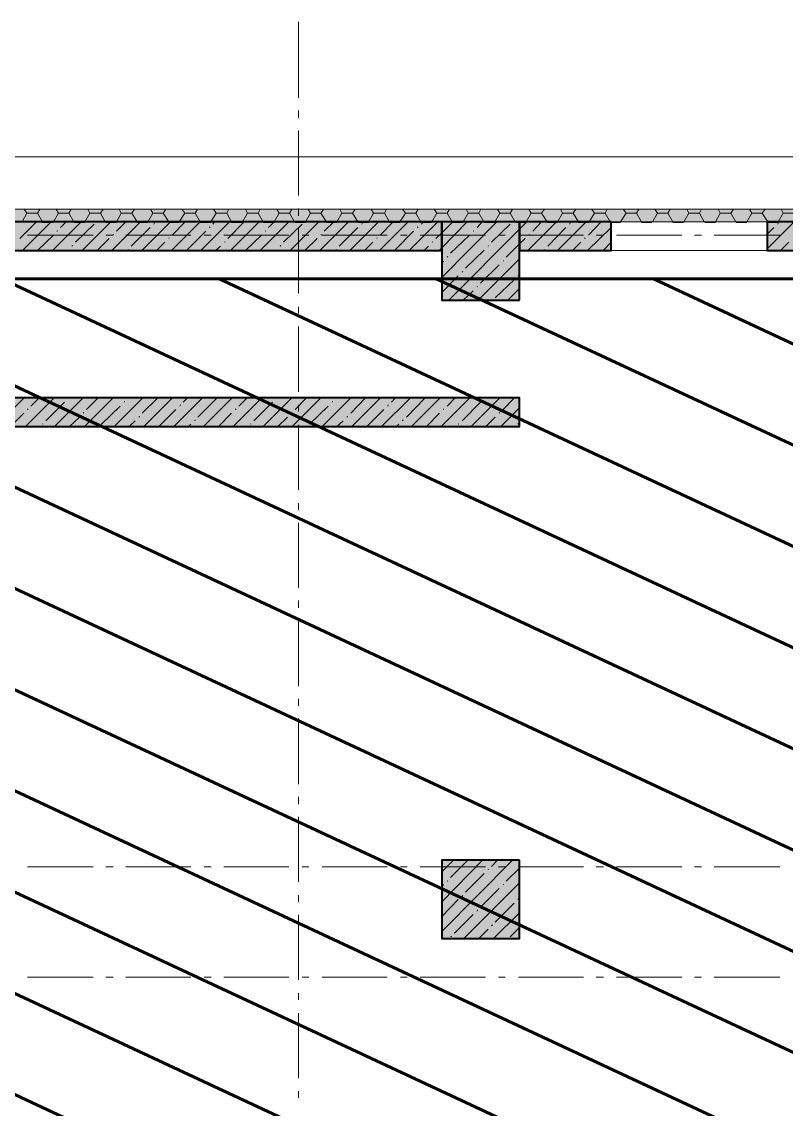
# Model space of a CAD drawing. Header units: millimetres. Extents: x -164500 to 426394, y -23753 to 102118.
# Drawn here: x -150327 to -144455, y 20866 to 29222 of the extents above; entities that cross this region are included whole.
import ezdxf

# ---------------------------------------------------------------- set-up
doc = ezdxf.new("R2010")
doc.units = ezdxf.units.MM
doc.layers.add('0) шлифовка', color=5, linetype='Continuous', lineweight=60)
doc.layers.add('PDF _Геометрия', color=7, linetype='Continuous', true_color=0x1f1f1f)
doc.layers.add('PDF _Сплошная заливка', color=7, linetype='Continuous', true_color=0xffffff)
doc.linetypes.add('зигзаг', pattern='A,0.00254,-5.08,[131,ltypeshp.shx,S=5.08,R=0,X=-5.08,Y=0],-10.16,[131,ltypeshp.shx,S=5.08,R=180,X=5.08,Y=0],-5.08', length=20.32254)

msp = doc.modelspace()

# ---------------------------------------------------------------- hatches: boundary and pattern name
at = {"layer": '0) шлифовка', "true_color": 0x2776bb}
h = msp.add_hatch(dxfattribs=at)
h.set_pattern_fill('ANSI31', color=152, scale=222, angle=110)
h.set_pattern_definition([(155, (205553.1, 26879), (-297.8825, -638.811), [])])
h.paths.add_polyline_path([(-156073.471, 15776.332), (-139496.659, 15776.332), (-139496.659, 27246.871), (-156073.471, 27246.871)])
at = {"layer": 'PDF _Сплошная заливка', "linetype": 'зигзаг', "transparency": 33554559}
h = msp.add_hatch(color=256, dxfattribs=at)
h.paths.add_polyline_path([(-145800.338, 27464.403), (-145800.338, 27684.693), (-146503.571, 27684.693), (-146503.571, 27464.403)])
h.paths.add_polyline_path([(-144601.453, 27684.693), (-144601.453, 27464.403), (-142500.226, 27464.403), (-142500.226, 27684.693)])

# ---------------------------------------------------------------- linework, layer by layer
at = {"layer": '0) шлифовка'}
msp.add_lwpolyline([(-156073.471, 15776.332), (-139496.659, 15776.332), (-139496.659, 27246.871), (-156073.471, 27246.871)], close=True, dxfattribs=at)
at = {"layer": 'PDF _Геометрия', "color": 7, "lineweight": 9}
for points in [[(-148202.345, 28637.87), (-148202.345, 29222.486)], [(-148202.345, 28485.362), (-148202.345, 28540.434)], [(-148202.345, 27888.038), (-148202.345, 28387.926)], [(-117700.672, 24299.855), (-117700.672, 24702.307), (-122085.288, 24702.307), (-122085.288, 28184.582), (-156827.54, 28184.582), (-156827.54, -37.938), (-117700.672, -37.938), (-117700.672, 360.278)], [(-156378.487, 27782.129), (-142445.154, 27782.129), (-156378.487, 27782.129), (-156378.487, 27684.693), (-142445.154, 27684.693), (-122585.176, 27684.693), (-122585.176, 24202.419), (-114027.763, 24202.419), (-114027.763, 24299.855), (-114027.763, 27684.693), (-71189.858, 27684.693), (-71189.858, 24261.728)], [(-148202.345, 27731.293), (-148202.345, 27786.365)], [(-150282.389, 27583.021), (-149778.264, 27583.021)], [(-149680.828, 27583.021), (-149625.756, 27583.021)], [(-149528.32, 27583.021), (-149028.432, 27583.021)], [(-148926.759, 27583.021), (-148871.687, 27583.021)], [(-148774.251, 27583.021), (-148274.362, 27583.021)], [(-148202.345, 27133.968), (-148202.345, 27633.857)], [(-148172.69, 27583.021), (-148121.854, 27583.021)], [(-148020.182, 27583.021), (-147520.293, 27583.021)], [(-147418.621, 27583.021), (-147367.785, 27583.021)], [(-147266.113, 27583.021), (-146766.224, 27583.021)], [(-146664.552, 27583.021), (-146613.716, 27583.021)], [(-146512.044, 27583.021), (-146012.155, 27583.021)], [(-145914.719, 27583.021), (-145859.647, 27583.021)], [(-145757.974, 27583.021), (-145258.086, 27583.021)], [(-145160.65, 27583.021), (-145105.578, 27583.021)], [(-145008.142, 27583.021), (-144504.017, 27583.021)], [(-148202.345, 26981.46), (-148202.345, 27032.296)], [(-148202.345, 26379.899), (-148202.345, 26879.788)], [(-148202.345, 26227.391), (-148202.345, 26278.227)], [(-148202.345, 25625.83), (-148202.345, 26125.719)], [(-148202.345, 25473.322), (-148202.345, 25524.158)], [(-148202.345, 24871.761), (-148202.345, 25371.65)], [(-148202.345, 24719.253), (-148202.345, 24774.325)], [(-148202.345, 24117.692), (-148202.345, 24617.581)], [(-148202.345, 23965.184), (-148202.345, 24020.256)], [(-148202.345, 23363.623), (-148202.345, 23867.748)], [(-148202.345, 23211.115), (-148202.345, 23266.187)], [(-148202.345, 22613.79), (-148202.345, 23113.679)], [(-150282.389, 22728.171), (-149778.264, 22728.171)], [(-149680.828, 22728.171), (-149625.756, 22728.171)], [(-149528.32, 22728.171), (-149028.432, 22728.171)], [(-148926.759, 22728.171), (-148871.687, 22728.171)], [(-148774.251, 22728.171), (-148274.362, 22728.171)], [(-148172.69, 22728.171), (-148121.854, 22728.171)], [(-148020.182, 22728.171), (-147520.293, 22728.171)], [(-147418.621, 22728.171), (-147367.785, 22728.171)], [(-147266.113, 22728.171), (-146766.224, 22728.171)], [(-146664.552, 22728.171), (-146613.716, 22728.171)], [(-146512.044, 22728.171), (-146012.155, 22728.171)], [(-145914.719, 22728.171), (-145859.647, 22728.171)], [(-145757.974, 22728.171), (-145258.086, 22728.171)], [(-145160.65, 22728.171), (-145105.578, 22728.171)], [(-145008.142, 22728.171), (-144504.017, 22728.171)], [(-148202.345, 22461.282), (-148202.345, 22512.118)], [(-148202.345, 21859.721), (-148202.345, 22359.61)], [(-150282.389, 21880.903), (-149778.264, 21880.903)], [(-149680.828, 21880.903), (-149625.756, 21880.903)], [(-149528.32, 21880.903), (-149028.432, 21880.903)], [(-148926.759, 21880.903), (-148871.687, 21880.903)], [(-148774.251, 21880.903), (-148274.362, 21880.903)], [(-148172.69, 21880.903), (-148121.854, 21880.903)], [(-148020.182, 21880.903), (-147520.293, 21880.903)], [(-147418.621, 21880.903), (-147367.785, 21880.903)], [(-147266.113, 21880.903), (-146766.224, 21880.903)], [(-146664.552, 21880.903), (-146613.716, 21880.903)], [(-146512.044, 21880.903), (-146012.155, 21880.903)], [(-145914.719, 21880.903), (-145859.647, 21880.903)], [(-145757.974, 21880.903), (-145258.086, 21880.903)], [(-145160.65, 21880.903), (-145105.578, 21880.903)], [(-145008.142, 21880.903), (-144504.017, 21880.903)], [(-148202.345, 21707.213), (-148202.345, 21758.049)], [(-148202.345, 21105.652), (-148202.345, 21605.54)], [(-148202.345, 20953.144), (-148202.345, 21003.98)]]:
    msp.add_lwpolyline(points, dxfattribs=at)
at = {"layer": 'PDF _Геометрия', "color": 251, "lineweight": 9, "true_color": 0x4a4a4a}
for points in [[(-150324.753, 27684.693), (-150286.625, 27752.475)], [(-150307.807, 27782.129), (-150286.625, 27752.475), (-150206.135, 27752.475), (-150168.008, 27684.693)], [(-150206.135, 27752.475), (-150189.19, 27782.129)], [(-150083.281, 27684.693), (-150045.154, 27752.475)], [(-150062.099, 27782.129), (-150045.154, 27752.475), (-149964.663, 27752.475), (-149926.536, 27684.693)], [(-149964.663, 27752.475), (-149947.718, 27782.129)], [(-149841.809, 27684.693), (-149803.682, 27752.475)], [(-149820.628, 27782.129), (-149803.682, 27752.475), (-149723.192, 27752.475), (-149685.065, 27684.693)], [(-149723.192, 27752.475), (-149702.01, 27782.129)], [(-149600.338, 27684.693), (-149562.211, 27752.475)], [(-149579.156, 27782.129), (-149562.211, 27752.475), (-149481.72, 27752.475), (-149439.357, 27684.693)], [(-149481.72, 27752.475), (-149460.539, 27782.129)], [(-149358.866, 27684.693), (-149320.739, 27752.475)], [(-149337.685, 27782.129), (-149320.739, 27752.475), (-149240.249, 27752.475), (-149197.885, 27684.693)], [(-149240.249, 27752.475), (-149219.067, 27782.129)], [(-149117.395, 27684.693), (-149075.031, 27752.475)], [(-149096.213, 27782.129), (-149075.031, 27752.475), (-148994.541, 27752.475), (-148956.414, 27684.693)], [(-148994.541, 27752.475), (-148977.595, 27782.129)], [(-148875.923, 27684.693), (-148833.56, 27752.475)], [(-148854.741, 27782.129), (-148833.56, 27752.475), (-148753.069, 27752.475), (-148714.942, 27684.693)], [(-148753.069, 27752.475), (-148736.124, 27782.129)], [(-148630.215, 27684.693), (-148592.088, 27752.475)], [(-148609.034, 27782.129), (-148592.088, 27752.475), (-148511.598, 27752.475), (-148473.471, 27684.693)], [(-148511.598, 27752.475), (-148494.652, 27782.129)], [(-148388.744, 27684.693), (-148350.617, 27752.475)], [(-148367.562, 27782.129), (-148350.617, 27752.475), (-148270.126, 27752.475), (-148231.999, 27684.693)], [(-148270.126, 27752.475), (-148253.181, 27782.129)], [(-148147.272, 27684.693), (-148109.145, 27752.475)], [(-148126.09, 27782.129), (-148109.145, 27752.475), (-148028.654, 27752.475), (-147986.291, 27684.693)], [(-148028.654, 27752.475), (-148007.473, 27782.129)], [(-147905.801, 27684.693), (-147867.673, 27752.475)], [(-147884.619, 27782.129), (-147867.673, 27752.475), (-147787.183, 27752.475), (-147744.819, 27684.693)], [(-147787.183, 27752.475), (-147766.001, 27782.129)], [(-147664.329, 27684.693), (-147626.202, 27752.475)], [(-147643.147, 27782.129), (-147626.202, 27752.475), (-147541.475, 27752.475), (-147503.348, 27684.693)], [(-147541.475, 27752.475), (-147524.53, 27782.129)], [(-147422.857, 27684.693), (-147380.494, 27752.475)], [(-147401.676, 27782.129), (-147380.494, 27752.475), (-147300.003, 27752.475), (-147261.876, 27684.693)], [(-147300.003, 27752.475), (-147283.058, 27782.129)], [(-147177.149, 27684.693), (-147139.022, 27752.475)], [(-147160.204, 27782.129), (-147139.022, 27752.475), (-147058.532, 27752.475), (-147020.405, 27684.693)], [(-147058.532, 27752.475), (-147041.586, 27782.129)], [(-146935.678, 27684.693), (-146897.551, 27752.475)], [(-146914.496, 27782.129), (-146897.551, 27752.475), (-146817.06, 27752.475), (-146778.933, 27684.693)], [(-146817.06, 27752.475), (-146800.115, 27782.129)], [(-146694.206, 27684.693), (-146656.079, 27752.475)], [(-146673.025, 27782.129), (-146656.079, 27752.475), (-146575.589, 27752.475), (-146537.462, 27684.693)], [(-146575.589, 27752.475), (-146558.643, 27782.129)], [(-146452.735, 27684.693), (-146414.608, 27752.475)], [(-146431.553, 27782.129), (-146414.608, 27752.475), (-146334.117, 27752.475), (-146291.754, 27684.693)], [(-146334.117, 27752.475), (-146312.935, 27782.129)], [(-146211.263, 27684.693), (-146173.136, 27752.475)], [(-146190.081, 27782.129), (-146173.136, 27752.475), (-146092.646, 27752.475), (-146050.282, 27684.693)], [(-146092.646, 27752.475), (-146071.464, 27782.129)], [(-145969.792, 27684.693), (-145927.428, 27752.475)], [(-145948.61, 27782.129), (-145927.428, 27752.475), (-145846.938, 27752.475), (-145808.811, 27684.693)], [(-145846.938, 27752.475), (-145829.992, 27782.129)], [(-145728.32, 27684.693), (-145685.957, 27752.475)], [(-145707.138, 27782.129), (-145685.957, 27752.475), (-145605.466, 27752.475), (-145567.339, 27684.693)], [(-145605.466, 27752.475), (-145588.521, 27782.129)], [(-145482.612, 27684.693), (-145444.485, 27752.475)], [(-145465.667, 27782.129), (-145444.485, 27752.475), (-145363.995, 27752.475), (-145325.867, 27684.693)], [(-145363.995, 27752.475), (-145347.049, 27782.129)], [(-145241.141, 27684.693), (-145203.013, 27752.475)], [(-145219.959, 27782.129), (-145203.013, 27752.475), (-145122.523, 27752.475), (-145084.396, 27684.693)], [(-145122.523, 27752.475), (-145105.578, 27782.129)], [(-144999.669, 27684.693), (-144961.542, 27752.475)], [(-144978.487, 27782.129), (-144961.542, 27752.475), (-144881.051, 27752.475), (-144842.924, 27684.693)], [(-144881.051, 27752.475), (-144859.87, 27782.129)], [(-144758.197, 27684.693), (-144720.07, 27752.475)], [(-144737.016, 27782.129), (-144720.07, 27752.475), (-144639.58, 27752.475), (-144597.216, 27684.693)], [(-144639.58, 27752.475), (-144618.398, 27782.129)], [(-144516.726, 27684.693), (-144478.599, 27752.475)], [(-144495.544, 27782.129), (-144478.599, 27752.475), (-144398.108, 27752.475), (-144355.745, 27684.693)], [(-150168.008, 27680.457), (-150087.517, 27680.457)], [(-149922.3, 27680.457), (-149841.809, 27680.457)], [(-149680.828, 27680.457), (-149600.338, 27680.457)], [(-149439.357, 27680.457), (-149358.866, 27680.457)], [(-149197.885, 27680.457), (-149117.395, 27680.457)], [(-148956.414, 27680.457), (-148875.923, 27680.457)], [(-148714.942, 27680.457), (-148634.452, 27680.457)], [(-148473.471, 27680.457), (-148388.744, 27680.457)], [(-148227.763, 27680.457), (-148147.272, 27680.457)], [(-147986.291, 27680.457), (-147905.801, 27680.457)], [(-147744.819, 27680.457), (-147664.329, 27680.457)], [(-147503.348, 27680.457), (-147422.857, 27680.457)], [(-147261.876, 27680.457), (-147181.386, 27680.457)], [(-147020.405, 27680.457), (-146939.914, 27680.457)], [(-146774.697, 27680.457), (-146694.206, 27680.457)], [(-146533.225, 27680.457), (-146452.735, 27680.457)], [(-146291.754, 27680.457), (-146211.263, 27680.457)], [(-146050.282, 27680.457), (-145969.792, 27680.457)], [(-145808.811, 27680.457), (-145728.32, 27680.457)], [(-145567.339, 27680.457), (-145486.848, 27680.457)], [(-145325.867, 27680.457), (-145245.377, 27680.457)], [(-145080.159, 27680.457), (-144999.669, 27680.457)], [(-144838.688, 27680.457), (-144758.197, 27680.457)], [(-144597.216, 27680.457), (-144516.726, 27680.457)]]:
    msp.add_lwpolyline(points, dxfattribs=at)
at = {"layer": 'PDF _Геометрия', "color": 7, "lineweight": 40}
for points in [[(-147100.895, 27684.693), (-151557.529, 27684.693), (-151557.529, 27464.403), (-147100.895, 27464.403)], [(-146503.571, 27083.132), (-146503.571, 27684.693), (-147100.895, 27684.693), (-147100.895, 27083.132)], [(-145800.338, 27684.693), (-146503.571, 27684.693), (-146503.571, 27464.403), (-145800.338, 27464.403)], [(-142500.226, 27684.693), (-144601.453, 27684.693), (-144601.453, 27464.403), (-142500.226, 27464.403)], [(-152154.853, 26113.01), (-146503.571, 26113.01), (-146503.571, 26333.3), (-152154.853, 26333.3)], [(-146503.571, 22779.008), (-147100.895, 22779.008), (-147100.895, 22177.447), (-146503.571, 22177.447)]]:
    msp.add_lwpolyline(points, close=True, dxfattribs=at)
at = {"layer": 'PDF _Геометрия', "lineweight": 9}
for points in [[(-150341.698, 27557.603), (-150214.608, 27684.693)], [(-150320.516, 27464.403), (-150100.226, 27684.693)], [(-150091.754, 27464.403), (-149871.464, 27684.693)], [(-150028.209, 27642.33), (-149985.845, 27684.693)], [(-149913.827, 27527.948), (-149769.792, 27667.748)], [(-149862.991, 27464.403), (-149642.701, 27684.693)], [(-149634.229, 27464.403), (-149413.939, 27684.693)], [(-149600.338, 27612.675), (-149528.32, 27684.693)], [(-149405.466, 27464.403), (-149185.176, 27684.693)], [(-149312.267, 27667.748), (-149308.03, 27676.22)], [(-149176.704, 27464.403), (-148956.414, 27684.693)], [(-149172.467, 27583.021), (-149070.795, 27684.693)], [(-148952.177, 27464.403), (-148731.887, 27684.693)], [(-148858.978, 27667.748), (-148846.269, 27684.693)], [(-148744.597, 27557.603), (-148617.506, 27684.693)], [(-148723.415, 27464.403), (-148503.125, 27684.693)], [(-148494.652, 27464.403), (-148274.362, 27684.693)], [(-148431.107, 27642.33), (-148388.744, 27684.693)], [(-148316.726, 27527.948), (-148172.69, 27667.748)], [(-148265.89, 27464.403), (-148045.6, 27684.693)], [(-148037.127, 27464.403), (-147816.837, 27684.693)], [(-148003.236, 27612.675), (-147931.219, 27684.693)], [(-147808.365, 27464.403), (-147588.075, 27684.693)], [(-147715.165, 27667.748), (-147710.929, 27676.22)], [(-147579.602, 27464.403), (-147359.312, 27684.693)], [(-147575.366, 27583.021), (-147473.693, 27684.693)], [(-147350.84, 27464.403), (-147130.55, 27684.693)], [(-147257.64, 27667.748), (-147244.931, 27684.693)], [(-147147.495, 27557.603), (-147100.895, 27599.966), (-147016.168, 27684.693)], [(-147122.077, 27464.403), (-147100.895, 27485.585), (-146906.023, 27684.693)], [(-147100.895, 27256.822), (-146677.261, 27684.693)], [(-147045.823, 27083.132), (-146503.571, 27629.621), (-146448.498, 27684.693)], [(-146829.769, 27642.33), (-146791.642, 27684.693)], [(-146719.624, 27527.948), (-146575.589, 27667.748)], [(-146440.026, 27464.403), (-146219.736, 27684.693)], [(-146401.899, 27612.675), (-146334.117, 27684.693)], [(-146211.263, 27464.403), (-145990.973, 27684.693)], [(-146118.064, 27667.748), (-146113.827, 27676.22)], [(-145974.028, 27583.021), (-145876.592, 27684.693)], [(-144601.453, 27477.112), (-144393.872, 27684.693)], [(-144520.962, 27667.748), (-144516.726, 27676.22)], [(-150206.135, 27464.403), (-150083.281, 27583.021)], [(-150057.863, 27612.675), (-150049.39, 27616.912)], [(-149629.992, 27583.021), (-149621.52, 27587.257)], [(-149485.957, 27498.294), (-149341.921, 27642.33)], [(-149058.086, 27468.64), (-148914.05, 27612.675)], [(-148884.396, 27642.33), (-148880.159, 27646.566)], [(-148609.034, 27464.403), (-148486.18, 27583.021)], [(-148456.525, 27612.675), (-148452.289, 27616.912)], [(-148028.654, 27583.021), (-148024.418, 27587.257)], [(-147888.855, 27498.294), (-147744.819, 27642.33)], [(-147460.984, 27468.64), (-147316.949, 27612.675)], [(-147287.294, 27642.33), (-147283.058, 27646.566)], [(-147033.114, 27443.222), (-146889.078, 27583.021)], [(-146859.424, 27612.675), (-146855.187, 27616.912)], [(-146431.553, 27583.021), (-146427.317, 27587.257)], [(-146287.517, 27498.294), (-146147.718, 27642.33)], [(-145982.501, 27464.403), (-145800.338, 27642.33)], [(-144601.453, 27591.494), (-144550.617, 27642.33)], [(-149943.482, 27498.294), (-149935.009, 27502.53)], [(-149748.61, 27464.403), (-149655.41, 27557.603)], [(-149291.085, 27464.403), (-149227.54, 27527.948)], [(-149197.885, 27557.603), (-149193.649, 27561.839)], [(-148837.796, 27464.403), (-148799.669, 27498.294)], [(-148770.015, 27527.948), (-148765.778, 27532.185)], [(-148342.144, 27498.294), (-148337.908, 27502.53)], [(-148151.508, 27464.403), (-148058.309, 27557.603)], [(-147693.983, 27464.403), (-147630.438, 27527.948)], [(-147600.784, 27557.603), (-147596.547, 27561.839)], [(-147236.458, 27464.403), (-147202.568, 27498.294)], [(-147172.913, 27527.948), (-147168.677, 27532.185)], [(-146745.042, 27498.294), (-146740.806, 27502.53)], [(-146605.243, 27413.567), (-146503.571, 27515.239), (-146461.207, 27557.603)], [(-146096.882, 27464.403), (-146033.337, 27527.948)], [(-146003.682, 27557.603), (-145999.446, 27561.839)], [(-145859.647, 27468.64), (-145800.338, 27527.948)], [(-144499.78, 27464.403), (-144436.235, 27527.948)], [(-149977.372, 27464.403), (-149968.9, 27468.64)], [(-149515.611, 27468.64), (-149507.138, 27472.876)], [(-148380.271, 27464.403), (-148371.798, 27468.64)], [(-147914.273, 27468.64), (-147910.037, 27472.876)], [(-147058.532, 27413.567), (-147054.296, 27417.804)], [(-146918.733, 27328.84), (-146774.697, 27468.64)], [(-146317.172, 27468.64), (-146312.935, 27472.876)], [(-147100.895, 27371.204), (-147088.186, 27383.913)], [(-146821.297, 27083.132), (-146503.571, 27400.858)], [(-146804.351, 27214.459), (-146660.316, 27354.258)], [(-146630.661, 27383.913), (-146626.425, 27388.149)], [(-147100.895, 27142.441), (-146973.805, 27269.531)], [(-146944.151, 27299.186), (-146939.914, 27303.422)], [(-146516.28, 27269.531), (-146512.044, 27273.768)], [(-146829.769, 27184.805), (-146825.533, 27189.041)], [(-146689.97, 27100.078), (-146545.934, 27239.877)], [(-146592.534, 27083.132), (-146503.571, 27172.096)], [(-146935.678, 27083.132), (-146859.424, 27155.15)], [(-150528.097, 26113.01), (-150307.807, 26333.3)], [(-150299.335, 26113.01), (-150079.045, 26333.3)], [(-150256.971, 26269.754), (-150193.426, 26333.3)], [(-150074.808, 26113.01), (-149854.518, 26333.3)], [(-149968.9, 26329.063), (-149968.9, 26333.3)], [(-149846.046, 26113.01), (-149625.756, 26333.3)], [(-149829.1, 26244.336), (-149740.137, 26333.3)], [(-149617.283, 26113.01), (-149396.993, 26333.3)], [(-149515.611, 26329.063), (-149511.375, 26333.3)], [(-149401.23, 26214.682), (-149282.612, 26333.3)], [(-149388.521, 26113.01), (-149168.231, 26333.3)], [(-149159.758, 26113.01), (-148939.468, 26333.3)], [(-149087.74, 26299.409), (-149053.85, 26333.3)], [(-148973.359, 26185.028), (-148829.323, 26329.063)], [(-148930.996, 26113.01), (-148710.706, 26333.3)], [(-148702.233, 26113.01), (-148481.943, 26333.3)], [(-148659.87, 26269.754), (-148596.324, 26333.3)], [(-148473.471, 26113.01), (-148253.181, 26333.3)], [(-148371.798, 26329.063), (-148367.562, 26333.3)], [(-148248.944, 26113.01), (-148028.654, 26333.3)], [(-148227.763, 26244.336), (-148138.799, 26333.3)], [(-148020.182, 26113.01), (-147799.892, 26333.3)], [(-147914.273, 26329.063), (-147914.273, 26333.3)], [(-147799.892, 26214.682), (-147685.511, 26333.3)], [(-147791.419, 26113.01), (-147571.129, 26333.3)], [(-147562.657, 26113.01), (-147342.367, 26333.3)], [(-147486.403, 26299.409), (-147456.748, 26333.3)], [(-147372.021, 26185.028), (-147232.222, 26329.063)], [(-147333.894, 26113.01), (-147113.604, 26333.3)], [(-147105.132, 26113.01), (-146884.842, 26333.3)], [(-147058.532, 26269.754), (-146999.223, 26333.3)], [(-146876.369, 26113.01), (-146656.079, 26333.3)], [(-146774.697, 26329.063), (-146770.461, 26333.3)], [(-146630.661, 26244.336), (-146541.698, 26333.3)], [(-150282.389, 26244.336), (-150278.153, 26248.573)], [(-150142.59, 26155.373), (-149998.554, 26299.409)], [(-149714.719, 26129.955), (-149570.683, 26269.754)], [(-149541.029, 26299.409), (-149536.793, 26303.645)], [(-149274.139, 26113.01), (-149142.813, 26244.336)], [(-149113.158, 26269.754), (-149108.922, 26278.227)], [(-148685.288, 26244.336), (-148681.051, 26248.573)], [(-148545.488, 26155.373), (-148401.453, 26299.409)], [(-148117.618, 26129.955), (-147973.582, 26269.754)], [(-147943.928, 26299.409), (-147939.691, 26303.645)], [(-147677.038, 26113.01), (-147545.711, 26244.336)], [(-147516.057, 26269.754), (-147511.821, 26278.227)], [(-147088.186, 26244.336), (-147083.95, 26248.573)], [(-146944.151, 26155.373), (-146804.351, 26299.409)], [(-146647.607, 26113.01), (-146503.571, 26257.045)], [(-150413.716, 26113.01), (-150312.044, 26214.682)], [(-149960.427, 26113.01), (-149884.173, 26185.028)], [(-149854.518, 26214.682), (-149850.282, 26218.918)], [(-149502.902, 26113.01), (-149456.302, 26155.373)], [(-149426.648, 26185.028), (-149422.411, 26189.264)], [(-148998.777, 26155.373), (-148994.541, 26163.846)], [(-148816.614, 26113.01), (-148714.942, 26214.682)], [(-148359.089, 26113.01), (-148287.071, 26185.028)], [(-148257.417, 26214.682), (-148253.181, 26218.918)], [(-147905.801, 26113.01), (-147859.201, 26155.373)], [(-147829.546, 26185.028), (-147825.31, 26189.264)], [(-147401.676, 26155.373), (-147397.439, 26163.846)], [(-147219.513, 26113.01), (-147117.841, 26214.682)], [(-146761.988, 26113.01), (-146689.97, 26185.028)], [(-146660.316, 26214.682), (-146656.079, 26218.918)], [(-150168.008, 26129.955), (-150163.772, 26134.191)], [(-149045.377, 26113.01), (-149028.432, 26129.955)], [(-148570.906, 26129.955), (-148566.67, 26134.191)], [(-147448.275, 26113.01), (-147431.33, 26129.955)], [(-146973.805, 26129.955), (-146969.569, 26134.191)], [(-146516.28, 26129.955), (-146503.571, 26142.664)], [(-147100.895, 22690.044), (-147011.932, 22779.008)], [(-147100.895, 22461.282), (-146787.406, 22779.008)], [(-147100.895, 22232.519), (-146558.643, 22779.008)], [(-147033.114, 22647.681), (-146901.787, 22779.008)], [(-146719.624, 22732.408), (-146673.025, 22779.008)], [(-146918.733, 22533.3), (-146774.697, 22677.335)], [(-146745.042, 22706.99), (-146740.806, 22711.226)], [(-146605.243, 22618.026), (-146503.571, 22719.699)], [(-147100.895, 22575.663), (-147088.186, 22592.608)], [(-147058.532, 22618.026), (-147054.296, 22622.263)], [(-146931.442, 22177.447), (-146503.571, 22605.317)], [(-146804.351, 22418.918), (-146660.316, 22562.954)], [(-146630.661, 22592.608), (-146626.425, 22596.845)], [(-147100.895, 22346.9), (-146973.805, 22478.227)], [(-146944.151, 22503.645), (-146939.914, 22512.118)], [(-146516.28, 22478.227), (-146512.044, 22482.463)], [(-146829.769, 22389.264), (-146825.533, 22397.737)], [(-146689.97, 22304.537), (-146545.934, 22448.573)], [(-147003.459, 22219.81), (-146859.424, 22363.846)], [(-146702.679, 22177.447), (-146503.571, 22376.555)], [(-146817.06, 22177.447), (-146745.042, 22249.465)], [(-146719.624, 22274.883), (-146711.152, 22283.355)], [(-146575.589, 22190.156), (-146503.571, 22262.174)], [(-147033.114, 22190.156), (-147024.641, 22194.392)]]:
    msp.add_lwpolyline(points, dxfattribs=at)
at = {"layer": 'PDF _Геометрия', "color": 7, "lineweight": 9}
msp.add_lwpolyline([(-145800.338, 27464.403), (-145800.338, 27684.693), (-144601.453, 27684.693), (-144601.453, 27464.403)], close=True, dxfattribs=at)
at = {"layer": 'PDF _Сплошная заливка', "linetype": 'зигзаг', "lineweight": 5, "transparency": 33554559}
for points in [[(-156378.487, 27782.129), (-156378.487, 27684.693), (-142445.154, 27782.129), (-142445.154, 27684.693)], [(-151557.529, 27684.693), (-151557.529, 27464.403), (-147100.895, 27684.693), (-147100.895, 27464.403)], [(-147100.895, 27684.693), (-147100.895, 27083.132), (-146503.571, 27684.693), (-146503.571, 27083.132)], [(-152154.853, 26333.3), (-152154.853, 26113.01), (-146503.571, 26333.3), (-146503.571, 26113.01)], [(-147100.895, 22779.008), (-147100.895, 22177.447), (-146503.571, 22779.008), (-146503.571, 22177.447)]]:
    msp.add_solid(points, dxfattribs=at)

doc.saveas('drawing.dxf')
